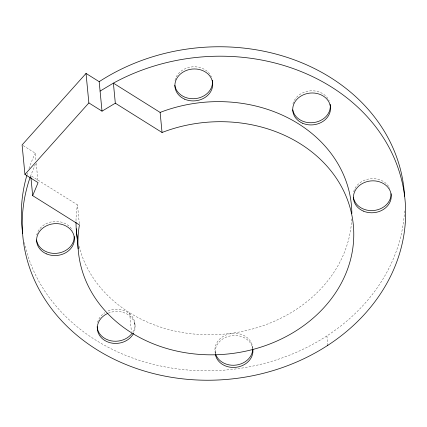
<?xml version="1.0" encoding="UTF-8"?>
<svg xmlns="http://www.w3.org/2000/svg" width="427" height="427" viewBox="0 0 427 427"><rect width="100%" height="100%" fill="white"/><g stroke="black" fill="none" stroke-linecap="round" stroke-linejoin="round"><path stroke-width="0.32" stroke-dasharray="2.13 1.6" d="M35.409 164.187L30.749 175.593A191.963 161.721 -5.5 0 0 30.322 176.783M23.191 145.607L35.244 153.16L35.969 160.701M79.305 223.689L77.495 204.88L30.749 175.593L30.872 176.885M326.901 335.9L327.696 344.151M252.592 346.756L252.747 348.384A18.937 15.954 -5.5 0 0 231.338 335.729A18.937 15.954 -5.5 0 0 215.283 353.999L215.075 351.821M134.777 322.737L134.985 324.915M129.589 312.729L131.399 331.539M36.215 163.237L37.96 181.358M351.741 218.896A138.108 116.347 -5.5 0 1 225.488 333.973A138.108 116.347 -5.5 0 1 78.936 245.867M76.006 220.775A138.108 116.347 -5.5 0 1 77.495 204.88M404.54 210.911A191.963 161.721 -5.5 0 1 224.767 370.092A191.963 161.721 -5.5 0 1 24.045 241.18M27.034 174.75A191.963 161.721 -5.5 0 1 27.59 172.892M28.988 168.59A191.963 161.721 -5.5 0 1 35.244 153.16M215.421 353.439A18.937 15.954 -5.5 0 1 231.45 333.508A18.937 15.954 -5.5 0 1 252.736 348.395M108.266 313.178A18.937 15.954 -5.5 0 1 129.232 315.489A18.937 15.954 -5.5 0 1 133.784 332.889M108.058 311.005A18.937 15.954 -5.5 0 1 129.664 313.834A18.937 15.954 -5.5 0 1 132.824 332.126M97.543 322.369A18.937 15.954 -5.5 0 1 104.828 312.703M36.69 235.047A18.937 15.954 -5.5 0 1 52.905 221.64A18.937 15.954 -5.5 0 1 72.441 230.217M174.995 80.388A18.937 15.954 -5.5 0 1 192.171 66.874A18.937 15.954 -5.5 0 1 211.466 77.047M292.938 103.878A18.937 15.954 -5.5 0 1 310.301 90.86A18.937 15.954 -5.5 0 1 329.281 101.066M353.663 191.728A18.937 15.954 -5.5 0 1 370.705 178.742A18.937 15.954 -5.5 0 1 389.792 188.414"/><path stroke-width="0.64" d="M30.114 177.381A191.963 161.721 -5.5 0 0 212.47 380.185A191.963 161.721 -5.5 0 0 398.594 169.546A191.963 161.721 -5.5 0 0 113.39 83.137L115.322 103.201L162.052 132.482A138.108 116.347 -5.5 0 1 350.514 209.321A138.108 116.347 -5.5 0 1 220.727 354.559A138.108 116.347 -5.5 0 1 79.427 224.944L32.682 195.651L38.083 182.649L24.937 174.413L22.097 144.924L86.03 73.433L99.176 81.669A191.963 161.721 -5.5 0 1 295.58 60.335A191.963 161.721 -5.5 0 1 404.556 196.249M24.937 174.413L88.869 102.923L86.03 73.433M100.083 91.1L113.39 83.137L160.12 112.418A138.108 116.347 -5.5 0 1 351.843 213.564M88.869 102.923L102.016 111.159L115.322 103.201M327.755 344.744L327.808 345.331M160.12 112.418L162.052 132.482M99.176 81.669L102.016 111.159M76.23 228.787L78.162 248.85M30.936 177.531L32.682 195.651M77.41 238.602A138.108 116.347 -5.5 0 1 76.001 222.008M22.727 233.564A191.963 161.721 -5.5 0 1 26.853 175.369M252.8 348.928A18.937 15.954 -5.5 0 1 236.745 367.199A18.937 15.954 -5.5 0 1 215.373 354.538M252.683 350.039A18.937 15.954 -5.5 0 1 236.216 365.069A18.937 15.954 -5.5 0 1 215.961 355.002M133.55 333.364A18.937 15.954 -5.5 0 1 103.233 339.412A18.937 15.954 -5.5 0 1 107.695 313.429M131.948 333.434A18.937 15.954 -5.5 0 1 111.228 340.858A18.937 15.954 -5.5 0 1 97.137 326.708M74.191 236.526A18.937 15.954 -5.5 0 1 56.695 253.307A18.937 15.954 -5.5 0 1 36.53 239.953M212.352 80.228A18.937 15.954 -5.5 0 1 195.977 98.541A18.937 15.954 -5.5 0 1 174.835 85.293M330.167 104.241A18.937 15.954 -5.5 0 1 314.112 122.512A18.937 15.954 -5.5 0 1 292.741 109.851M391.041 193.741A18.937 15.954 -5.5 0 1 373.545 210.522A18.937 15.954 -5.5 0 1 353.38 197.162M46.42 253.857A18.937 15.954 -5.5 0 0 74.405 238.704A18.937 15.954 -5.5 0 0 45.673 226.219A18.937 15.954 -5.5 0 0 46.42 253.857M184.726 99.203A18.937 15.954 -5.5 0 0 212.71 84.044A18.937 15.954 -5.5 0 0 183.978 71.56A18.937 15.954 -5.5 0 0 184.726 99.203M302.54 123.216A18.937 15.954 -5.5 0 0 330.525 108.063A18.937 15.954 -5.5 0 0 301.793 95.579A18.937 15.954 -5.5 0 0 302.54 123.216M363.27 211.071A18.937 15.954 -5.5 0 0 391.255 195.918A18.937 15.954 -5.5 0 0 362.518 183.434A18.937 15.954 -5.5 0 0 363.27 211.071"/></g></svg>
